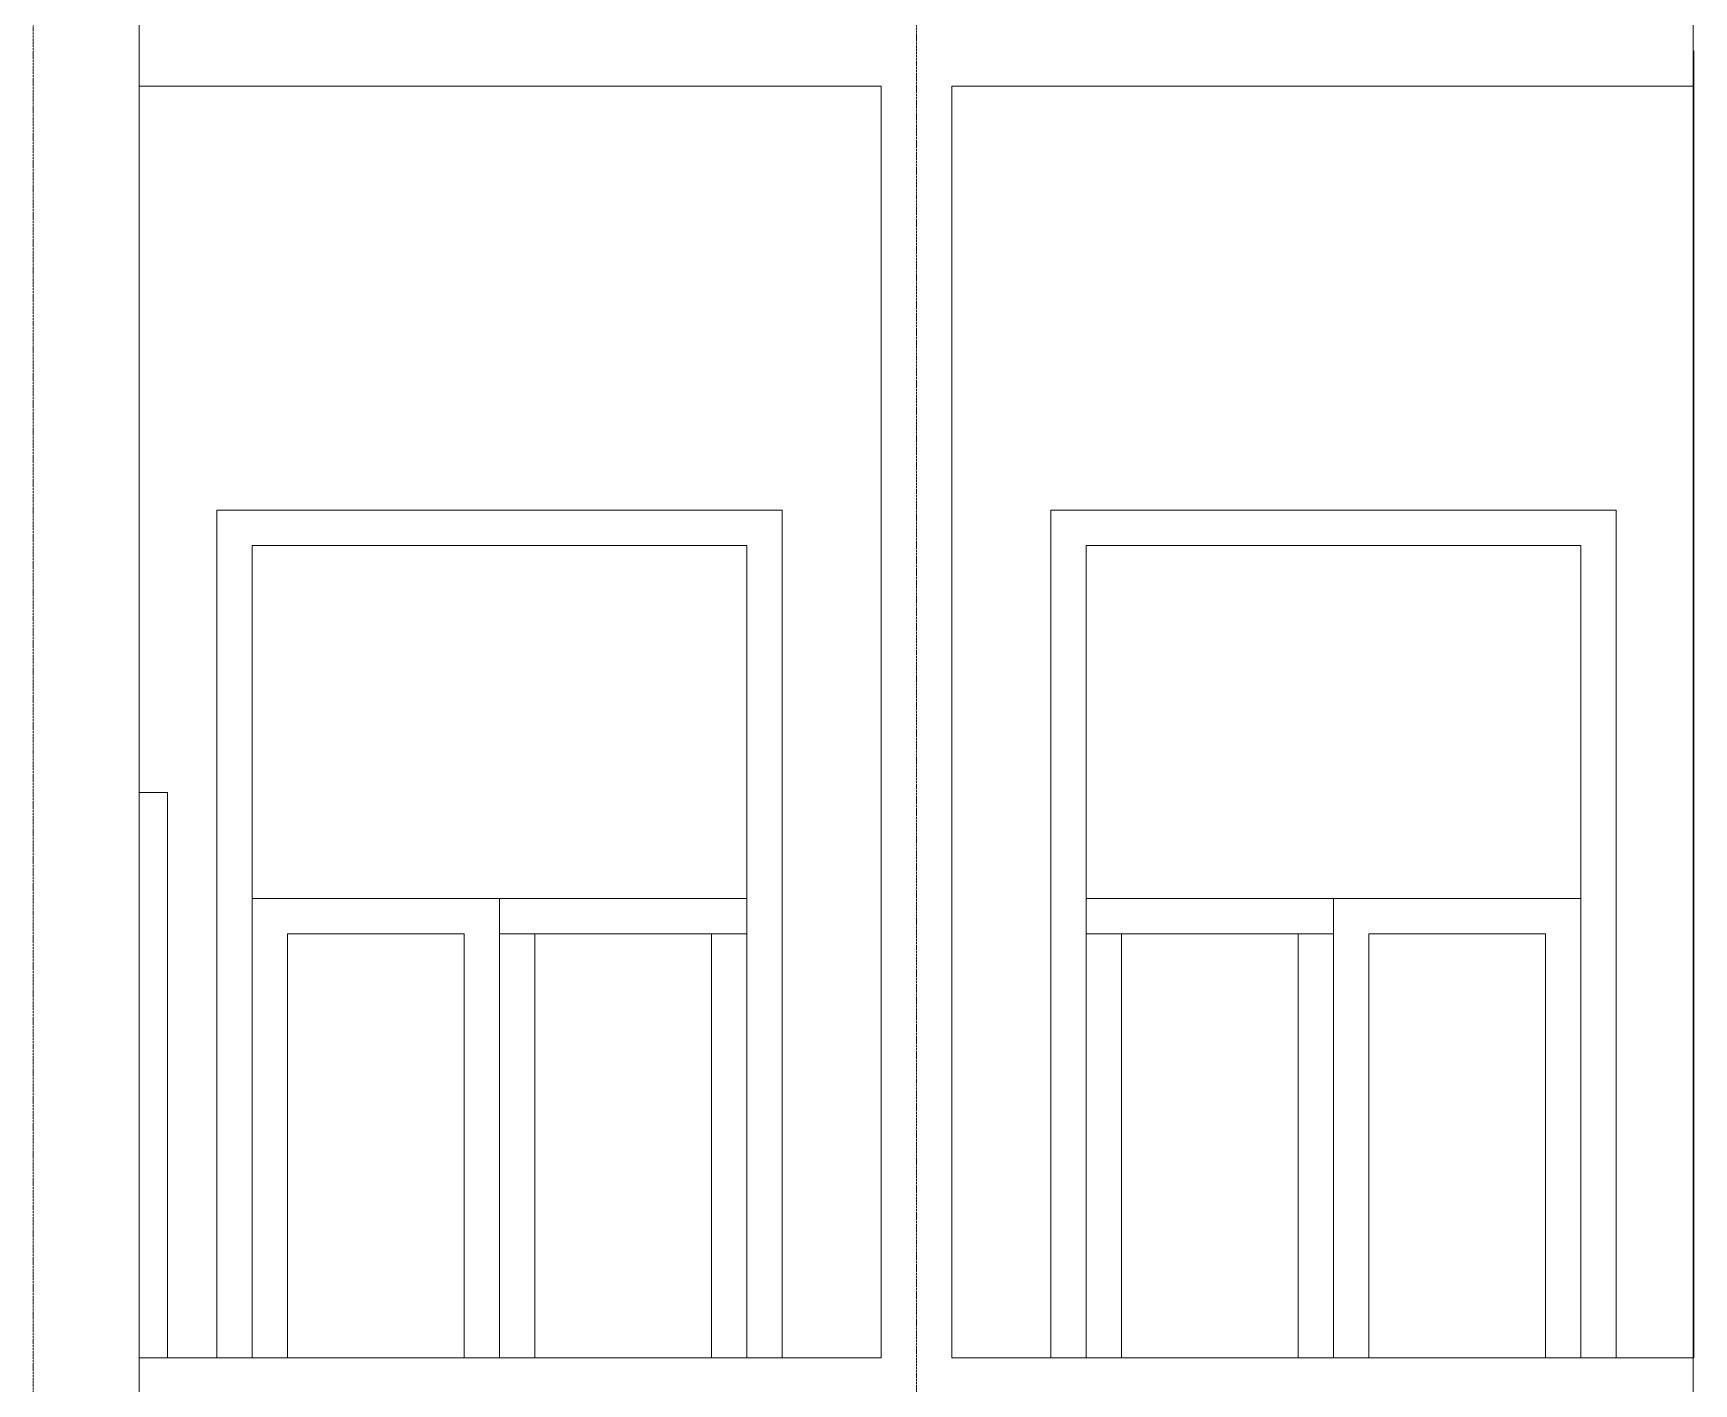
# Model space of a CAD drawing. Header units: millimetres. Extents: x -10599 to 108788, y -9455 to 93550.
# Drawn here: x 23451 to 25801, y 19963 to 21875 of the extents above; entities that cross this region are included whole.
import ezdxf

# ---------------------------------------------------------------- set-up
doc = ezdxf.new("R2010")
doc.units = ezdxf.units.MM
doc.linetypes.add('Grid Line', pattern=[4.2, 3, -0.6, 0, -0.6])
for name, color, linetype, lineweight in [('CUA', 31, 'Continuous', 9), ('NET-THAY', 2, 'Continuous', 9), ('TRUC', 225, 'Continuous', 5)]:
    doc.layers.add(name, color=color, linetype=linetype, lineweight=lineweight)

# ---------------------------------------------------------------- blocks, each defined once
blk = doc.blocks.new('X-PHONG NGU 1 - X-PHONG NGU 850-1366102-MẶT ĐỨNG 1-14')
at = {"layer": 'CUA'}
for p, q in [((23710.5, 20000), (23710.5, 21200)), ((24510.5, 21200), (23710.5, 21200)), ((24510.5, 21200), (24510.5, 20000)), ((23760.5, 21150), (23760.5, 20000)), ((23760.5, 21150), (24460.5, 21150)), ((24460.5, 20000), (24460.5, 21150)), ((24110.5, 20650), (23760.5, 20650)), ((23760.5, 20000), (23760.5, 20650)), ((24110.5, 20650), (24110.5, 20000)), ((24110.5, 20650), (24460.5, 20650)), ((23810.5, 20600), (23810.5, 20000)), ((23810.5, 20600), (24060.5, 20600)), ((24060.5, 20000), (24060.5, 20600)), ((24110.5, 20600), (24460.5, 20600)), ((24160.5, 20600), (24410.5, 20600)), ((24160.5, 20600), (24160.5, 20000)), ((24410.5, 20000), (24410.5, 20600))]:
    blk.add_line(p, q, dxfattribs=at)
blk = doc.blocks.new('CUA SAN PHOI LUA1 - CUA SAN PHOI LUA 800-1384256-MẶT ĐỨNG 1-14')
at = {"layer": 'CUA'}
for q in [(23600.5, 20800), (23640.5, 20000)]:
    blk.add_line((23640.5, 20800), q, dxfattribs=at)
blk = doc.blocks.new('X-PHONG NGU 1 - X-PHONG NGU 850-1366086-MẶT ĐỨNG 1-14')
at = {"layer": 'CUA'}
for p, q in [((10290.5, 21200), (9490.5, 21200)), ((9490.5, 20000), (9490.5, 21200)), ((10290.5, 21200), (10290.5, 20000)), ((9540.5, 21150), (9540.5, 20000)), ((9540.5, 21150), (10240.5, 21150)), ((10240.5, 20000), (10240.5, 21150)), ((9540.5, 20650), (9890.5, 20650)), ((9890.5, 20000), (9890.5, 20650)), ((10240.5, 20650), (9890.5, 20650)), ((10240.5, 20650), (10240.5, 20000)), ((9540.5, 20600), (9890.5, 20600)), ((9590.5, 20600), (9590.5, 20000)), ((9590.5, 20600), (9840.5, 20600)), ((9840.5, 20000), (9840.5, 20600)), ((9940.5, 20600), (10190.5, 20600)), ((9940.5, 20600), (9940.5, 20000)), ((10190.5, 20000), (10190.5, 20600))]:
    blk.add_line(p, q, dxfattribs=at)

msp = doc.modelspace()

# ---------------------------------------------------------------- linework, layer by layer
at = {"layer": 'NET-THAY'}
for p, q in [((23600.5, 21850), (23600.5, 21700)), ((25800.5, 21850), (25800.5, 21700)), ((23600.5, 21800), (24650.5, 21800)), ((23600.5, 21800), (24650.5, 21800)), ((23600.5, 20000), (23600.5, 21800)), ((24650.5, 20000), (24650.5, 21800)), ((24750.5, 21800), (24750.5, 20000)), ((24750.5, 21800), (25800.5, 21800)), ((24750.5, 21800), (25800.5, 21800)), ((25800.5, 20000), (25800.5, 21800)), ((23710.5, 21200), (24510.5, 21200)), ((23710.5, 20000), (23710.5, 21200)), ((24510.5, 21200), (24510.5, 20000)), ((24890.5, 21200), (25690.5, 21200)), ((24890.5, 20000), (24890.5, 21200)), ((25690.5, 21200), (25690.5, 20000)), ((24650.5, 20000), (23600.5, 20000)), ((25800.5, 20000), (24750.5, 20000))]:
    msp.add_line(p, q, dxfattribs=at)
for points in [[(23600.5, 18600), (23600.5, 91900)], [(25799.8, 18600), (25800.5, 81250)]]:
    msp.add_lwpolyline(points, dxfattribs=at)
at = {"layer": 'TRUC', "linetype": 'Grid Line'}
for p, q in [((23450.5, -6601.6), (23450.5, 91838.4)), ((24700.5, -5171), (24700.5, 91838.4))]:
    msp.add_line(p, q, dxfattribs=at)

# ---------------------------------------------------------------- block references
at = {"layer": 'CUA'}
for name, p in [('X-PHONG NGU 1 - X-PHONG NGU 850-1366102-MẶT ĐỨNG 1-14', (0, 0)), ('X-PHONG NGU 1 - X-PHONG NGU 850-1366086-MẶT ĐỨNG 1-14', (15400, 0)), ('CUA SAN PHOI LUA1 - CUA SAN PHOI LUA 800-1384256-MẶT ĐỨNG 1-14', (0, 0))]:
    msp.add_blockref(name, p, dxfattribs=at)

doc.saveas('drawing.dxf')
